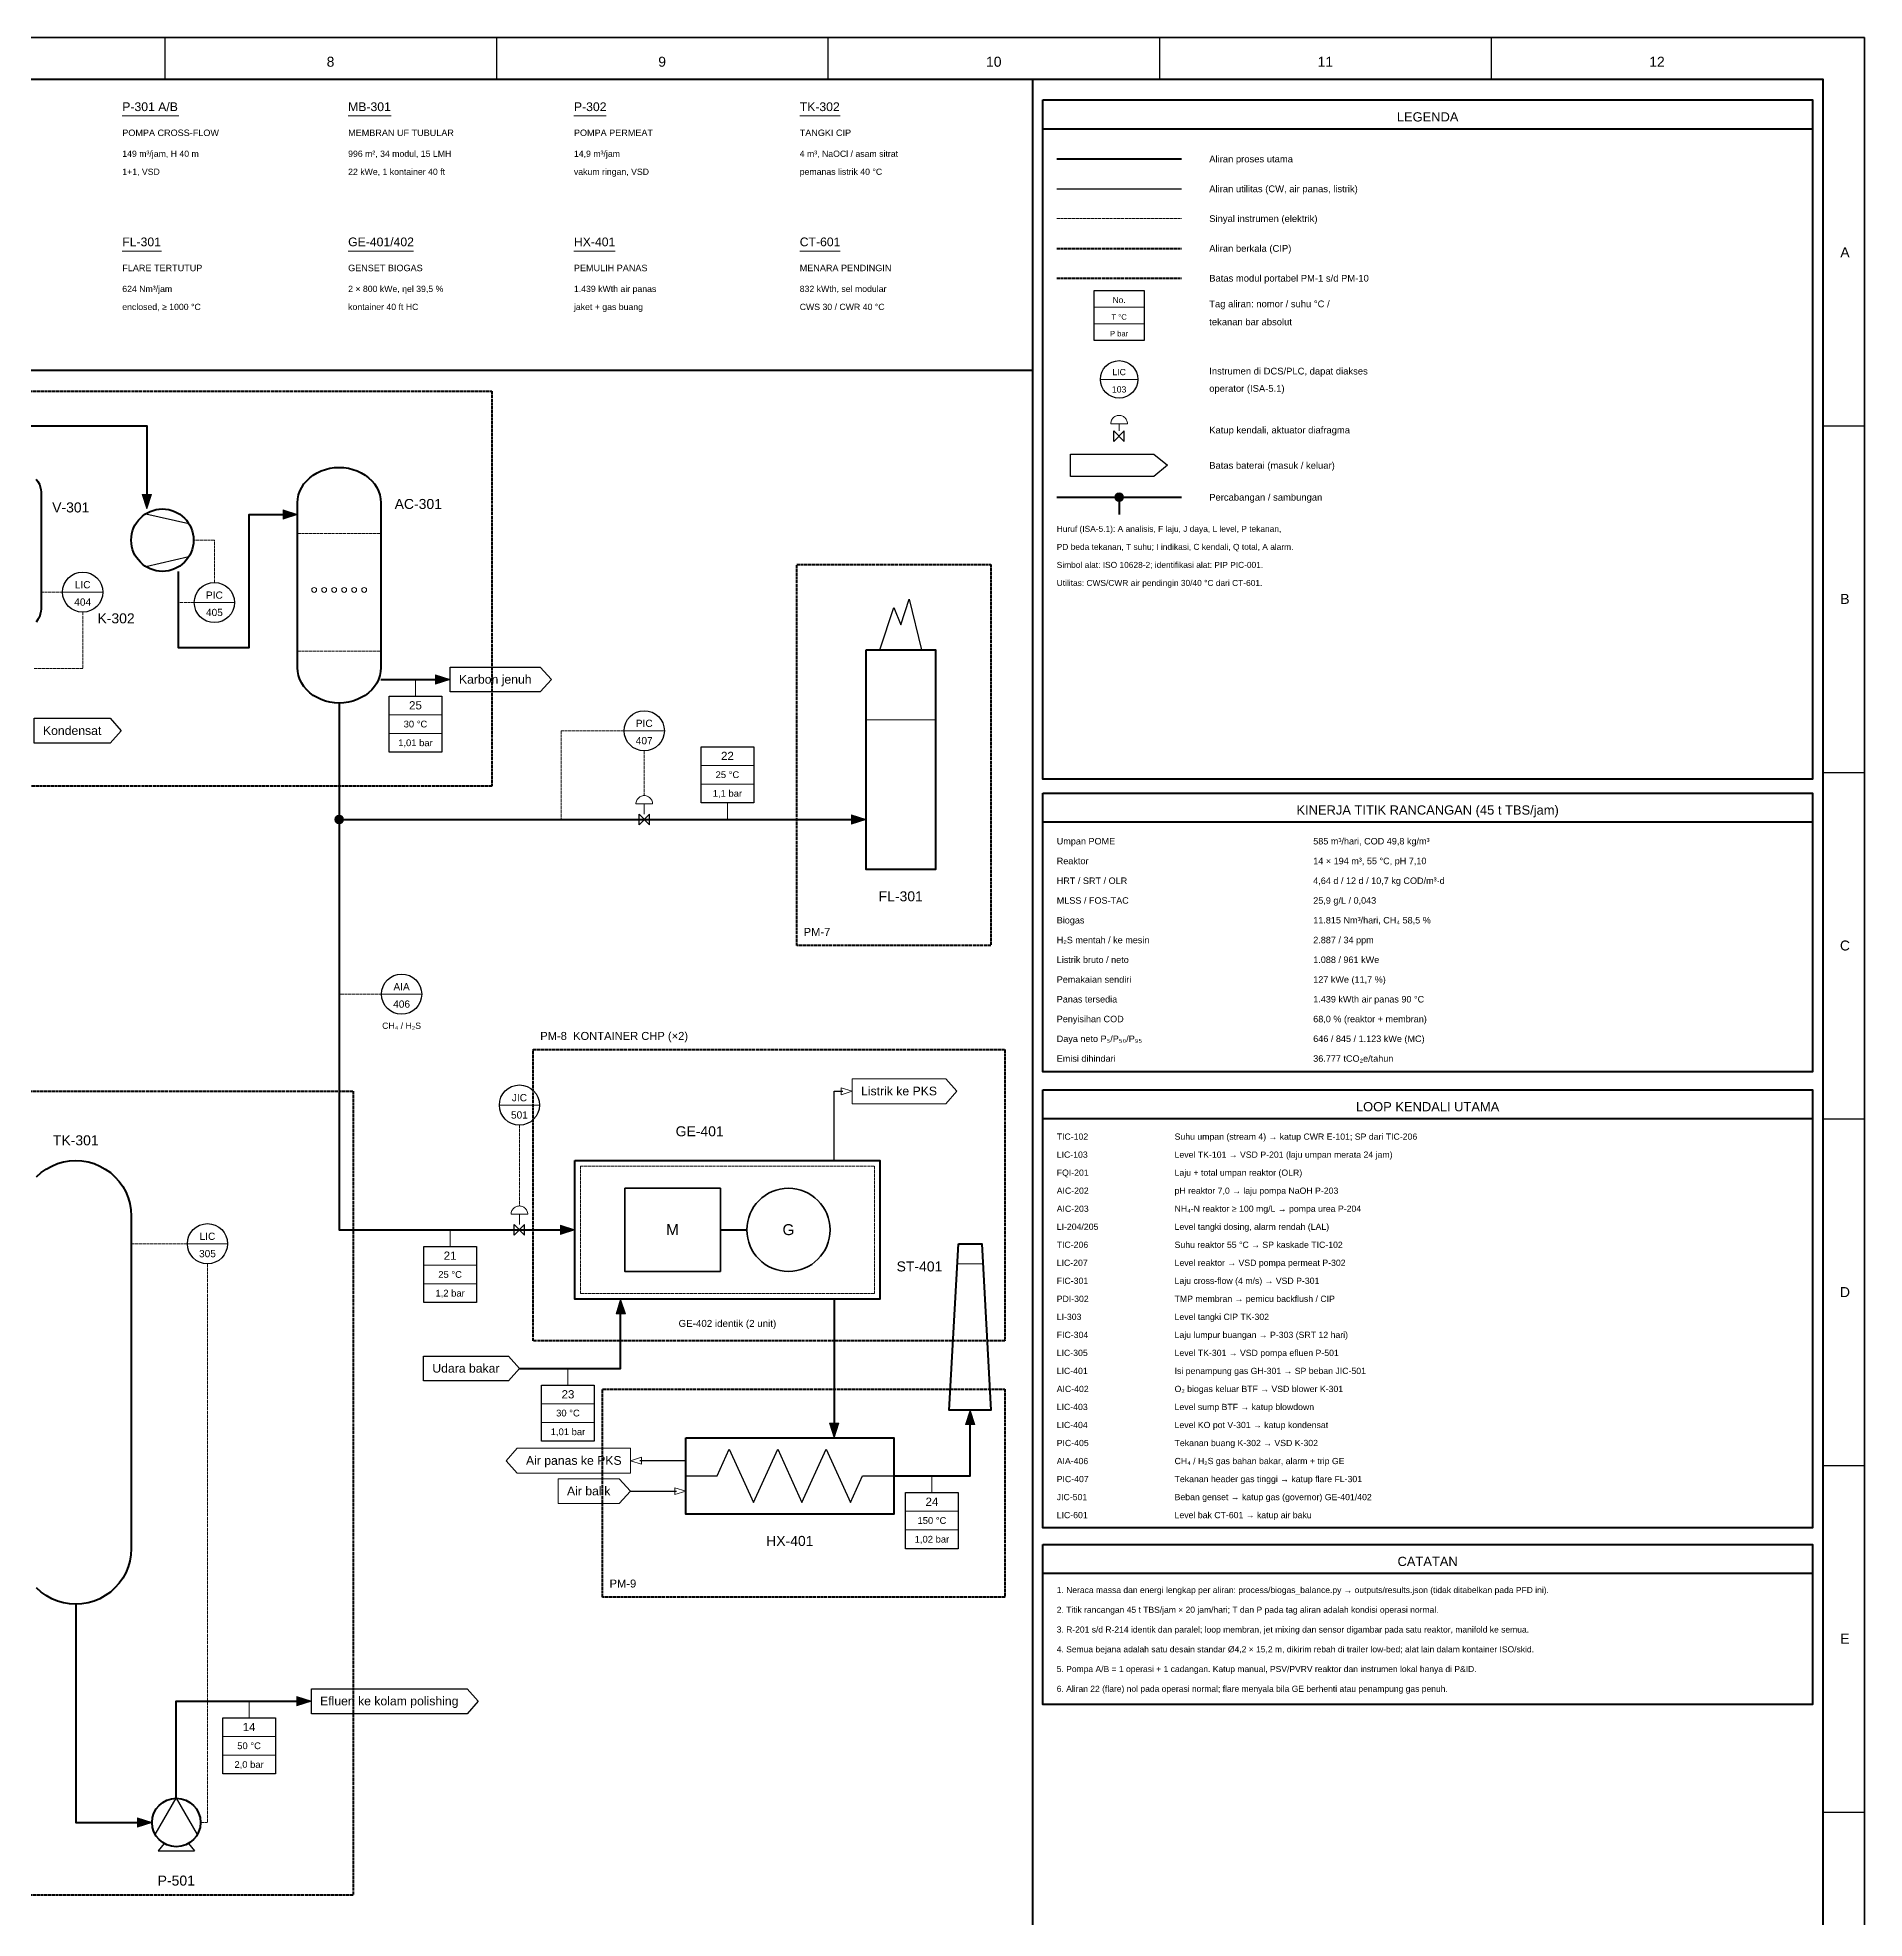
# Model space of a CAD drawing. Header units: millimetres. Extents: x 4 to 590, y 4 to 416.
# Drawn here: x 326.5 to 590, y 144.7 to 416 of the extents above; entities that cross this region are included whole.
import ezdxf
from ezdxf.enums import TextEntityAlignment as Align

# ---------------------------------------------------------------- set-up
doc = ezdxf.new("R2010")
doc.units = ezdxf.units.MM
doc.linetypes.add('DASHED', pattern=[1.524, 1.27, -0.254])
for name, color, linetype in [('PFD-BINGKAI', 7, 'Continuous'), ('PFD-INSTRUMEN', 7, 'Continuous'), ('PFD-PERALATAN', 7, 'Continuous'), ('PFD-PROSES', 7, 'Continuous'), ('PFD-SINYAL', 7, 'Continuous'), ('PFD-TABEL', 7, 'Continuous'), ('PFD-TEKS', 7, 'Continuous'), ('PFD-UTILITAS', 8, 'Continuous')]:
    doc.layers.add(name, color=color, linetype=linetype)
doc.styles.add('PFD', font='arial.ttf')

msp = doc.modelspace()

# ---------------------------------------------------------------- hatches: boundary and pattern name
at = {"layer": 'PFD-PROSES'}
for points in [[(342.25, 348), (341.57, 350.1), (342.93, 350.1)], [(364, 347.2), (361.9, 346.52), (361.9, 347.88)], [(386, 323.4), (383.9, 322.73), (383.9, 324.07)], [(446, 303.2), (443.9, 302.52), (443.9, 303.88)], [(404, 244), (401.9, 243.32), (401.9, 244.68)], [(410.6, 234), (411.28, 231.9), (409.93, 231.9)], [(461, 218), (461.68, 215.9), (460.32, 215.9)], [(441.4, 214), (440.72, 216.1), (442.07, 216.1)], [(366, 176), (363.9, 175.32), (363.9, 176.68)], [(343, 158.5), (340.9, 157.82), (340.9, 159.18)]]:
    msp.add_hatch(color=7, dxfattribs=at).paths.add_polyline_path(points)
h = msp.add_hatch(color=7, dxfattribs=at)
edge = h.paths.add_edge_path()
edge.add_arc((370, 303.2), 0.62, 0, 360)
at = {"layer": 'PFD-TABEL'}
h = msp.add_hatch(color=7, dxfattribs=at)
edge = h.paths.add_edge_path()
edge.add_arc((482.5, 349.7), 0.62, 0, 360)

# ---------------------------------------------------------------- linework, layer by layer
at = {"layer": 'PFD-BINGKAI', "linetype": 'Continuous', "lineweight": 35, "ltscale": 0.35}
msp.add_lwpolyline([(4, 416), (590, 416), (590, 4), (4, 4)], close=True, dxfattribs=at)
at = {"layer": 'PFD-BINGKAI', "linetype": 'Continuous', "lineweight": 25, "ltscale": 0.35}
for points in [[(344.83, 416), (344.83, 410)], [(392.67, 416), (392.67, 410)], [(440.5, 416), (440.5, 410)], [(488.33, 416), (488.33, 410)], [(536.17, 416), (536.17, 410)], [(584, 360), (590, 360)], [(584, 310), (590, 310)], [(584, 260), (590, 260)], [(584, 210), (590, 210)], [(584, 160), (590, 160)]]:
    msp.add_lwpolyline(points, dxfattribs=at)
at = {"layer": 'PFD-BINGKAI', "linetype": 'Continuous', "lineweight": 70, "ltscale": 0.35}
msp.add_lwpolyline([(10, 410), (584, 410), (584, 10), (10, 10)], close=True, dxfattribs=at)
msp.add_lwpolyline([(470, 410), (470, 10)], dxfattribs=at)
at = {"layer": 'PFD-BINGKAI', "linetype": 'Continuous', "lineweight": 50, "ltscale": 0.35}
msp.add_lwpolyline([(10, 368), (470, 368)], dxfattribs=at)
at = {"layer": 'PFD-BINGKAI', "linetype": 'DASHED', "lineweight": 40, "ltscale": 0.35}
for points in [[(248, 365), (392, 365), (392, 308), (312, 308), (312, 262), (248, 262)], [(436, 340), (464, 340), (464, 285), (436, 285)], [(398, 270), (466, 270), (466, 228), (398, 228)], [(316, 264), (372, 264), (372, 148), (316, 148)], [(408, 221), (466, 221), (466, 191), (408, 191)]]:
    msp.add_lwpolyline(points, close=True, dxfattribs=at)
at = {"layer": 'PFD-INSTRUMEN', "linetype": 'Continuous', "lineweight": 20, "ltscale": 0.35}
for points in [[(330.1, 336), (335.9, 336)], [(349.1, 334.5), (354.9, 334.5)], [(411.1, 316), (416.9, 316)], [(376.1, 278), (381.9, 278)], [(393.1, 262), (398.9, 262)], [(348.1, 242), (353.9, 242)]]:
    msp.add_lwpolyline(points, dxfattribs=at)
at = {"layer": 'PFD-INSTRUMEN', "lineweight": 30}
for centre in [(333, 336), (352, 334.5), (414, 316), (379, 278), (396, 262), (351, 242)]:
    msp.add_circle(centre, 2.9, dxfattribs=at)
at = {"layer": 'PFD-PERALATAN', "linetype": 'Continuous', "lineweight": 40, "ltscale": 0.35}
for points in [[(364, 348.9), (364.04, 349.47), (364.15, 350.03), (364.34, 350.58), (364.59, 351.11), (364.92, 351.61), (365.31, 352.08), (365.76, 352.51), (366.26, 352.89), (366.81, 353.22), (367.4, 353.49), (368.02, 353.71), (368.66, 353.87), (369.33, 353.97), (370, 354), (370.67, 353.97), (371.34, 353.87), (371.98, 353.71), (372.6, 353.49), (373.19, 353.22), (373.74, 352.89), (374.24, 352.51), (374.69, 352.08), (375.08, 351.61), (375.41, 351.11), (375.66, 350.58), (375.85, 350.03), (375.96, 349.47), (376, 348.9), (376, 325.1), (375.96, 324.53), (375.85, 323.97), (375.66, 323.42), (375.41, 322.89), (375.08, 322.39), (374.69, 321.92), (374.24, 321.49), (373.74, 321.11), (373.19, 320.78), (372.6, 320.51), (371.98, 320.29), (371.34, 320.13), (370.67, 320.03), (370, 320), (369.33, 320.03), (368.66, 320.13), (368.02, 320.29), (367.4, 320.51), (366.81, 320.78), (366.26, 321.11), (365.76, 321.49), (365.31, 321.92), (364.92, 322.39), (364.59, 322.89), (364.34, 323.42), (364.15, 323.97), (364.04, 324.53), (364, 325.1)], [(446, 327.68), (456, 327.68), (456, 296), (446, 296)], [(404, 254), (448, 254), (448, 234), (404, 234)], [(459.32, 242), (462.68, 242), (464, 218), (458, 218)], [(420, 214), (450, 214), (450, 203), (420, 203)]]:
    msp.add_lwpolyline(points, close=True, dxfattribs=at)
for points in [[(326.31, 352.32), (326.55, 351.96), (326.75, 351.59), (326.89, 351.2), (326.97, 350.8), (327, 350.4), (327, 333.6), (326.97, 333.2), (326.89, 332.8), (326.75, 332.41), (326.55, 332.04), (326.31, 331.68)], [(326.34, 251.66), (327.01, 252.25), (327.74, 252.77), (328.53, 253.21), (329.36, 253.55), (330.22, 253.8), (331.1, 253.95), (332, 254), (332.9, 253.95), (333.78, 253.8), (334.64, 253.55), (335.47, 253.21), (336.26, 252.77), (336.99, 252.25), (337.66, 251.66), (338.25, 250.99), (338.77, 250.26), (339.21, 249.47), (339.55, 248.64), (339.8, 247.78), (339.95, 246.9), (340, 246), (340, 198), (339.95, 197.1), (339.8, 196.22), (339.55, 195.36), (339.21, 194.53), (338.77, 193.74), (338.25, 193.01), (337.66, 192.34), (336.99, 191.75), (336.26, 191.23), (335.47, 190.79), (334.64, 190.45), (333.78, 190.2), (332.9, 190.05), (332, 190), (331.1, 190.05), (330.22, 190.2), (329.36, 190.45), (328.53, 190.79), (327.74, 191.23), (327.01, 191.75), (326.34, 192.34)], [(424.98, 244), (428.8, 244)]]:
    msp.add_lwpolyline(points, dxfattribs=at)
at = {"layer": 'PFD-PERALATAN', "linetype": 'Continuous', "lineweight": 30, "ltscale": 0.35}
for points in [[(342.12, 347.32), (348.32, 345.88)], [(342.12, 339.68), (348.32, 341.12)], [(424.5, 208.5), (426.25, 212.35), (429.75, 204.65), (433.25, 212.35), (436.75, 204.65), (440.25, 212.35), (443.75, 204.65), (445.5, 208.5), (450, 208.5)], [(420, 208.5), (424.5, 208.5)], [(343.47, 156.75), (346.5, 162), (349.53, 156.75)], [(344.75, 155.49), (343.88, 154.4)], [(348.25, 155.49), (349.12, 154.4)], [(343.88, 154.4), (349.12, 154.4)]]:
    msp.add_lwpolyline(points, dxfattribs=at)
at = {"layer": 'PFD-PERALATAN', "linetype": 'DASHED', "lineweight": 20, "ltscale": 0.35}
for points in [[(364, 344.48), (376, 344.48)], [(364, 327.48), (376, 327.48)]]:
    msp.add_lwpolyline(points, dxfattribs=at)
at = {"layer": 'PFD-PERALATAN', "linetype": 'Continuous', "lineweight": 25, "ltscale": 0.35}
for points in [[(448, 327.68), (450, 333.8), (451, 331.28), (452.2, 335), (454, 327.68)], [(413.25, 303.95), (414.75, 302.45), (414.75, 303.95), (413.25, 302.45)], [(395.25, 244.75), (396.75, 243.25), (396.75, 244.75), (395.25, 243.25)]]:
    msp.add_lwpolyline(points, close=True, dxfattribs=at)
at = {"layer": 'PFD-PERALATAN', "linetype": 'Continuous', "lineweight": 15, "ltscale": 0.35}
msp.add_lwpolyline([(446, 317.6), (456, 317.6)], dxfattribs=at)
at = {"layer": 'PFD-PERALATAN', "linetype": 'Continuous', "lineweight": 20, "ltscale": 0.35}
for points in [[(415.2, 305.45), (415.19, 305.58), (415.17, 305.72), (415.13, 305.85), (415.08, 305.97), (415.02, 306.09), (414.94, 306.2), (414.85, 306.3), (414.75, 306.39), (414.64, 306.47), (414.52, 306.53), (414.4, 306.58), (414.27, 306.62), (414.13, 306.64), (414, 306.65), (413.87, 306.64), (413.73, 306.62), (413.6, 306.58), (413.48, 306.53), (413.36, 306.47), (413.25, 306.39), (413.15, 306.3), (413.06, 306.2), (412.98, 306.09), (412.92, 305.97), (412.87, 305.85), (412.83, 305.72), (412.81, 305.58), (412.8, 305.45)], [(397.2, 246.25), (397.19, 246.38), (397.17, 246.52), (397.13, 246.65), (397.08, 246.77), (397.02, 246.89), (396.94, 247), (396.85, 247.1), (396.75, 247.19), (396.64, 247.27), (396.52, 247.33), (396.4, 247.38), (396.27, 247.42), (396.13, 247.44), (396, 247.45), (395.87, 247.44), (395.73, 247.42), (395.6, 247.38), (395.48, 247.33), (395.36, 247.27), (395.25, 247.19), (395.15, 247.1), (395.06, 247), (394.98, 246.89), (394.92, 246.77), (394.87, 246.65), (394.83, 246.52), (394.81, 246.38), (394.8, 246.25)]]:
    msp.add_lwpolyline(points, close=True, dxfattribs=at)
for points in [[(414, 303.95), (414, 305.45)], [(396, 244.75), (396, 246.25)], [(459.08, 239.12), (462.92, 239.12)]]:
    msp.add_lwpolyline(points, dxfattribs=at)
at = {"layer": 'PFD-PERALATAN', "linetype": 'DASHED', "lineweight": 15, "ltscale": 0.35}
msp.add_lwpolyline([(404.8, 253.2), (447.2, 253.2), (447.2, 234.8), (404.8, 234.8)], close=True, dxfattribs=at)
at = {"layer": 'PFD-PERALATAN', "linetype": 'Continuous', "lineweight": 35, "ltscale": 0.35}
msp.add_lwpolyline([(411.18, 250), (424.98, 250), (424.98, 238), (411.18, 238)], close=True, dxfattribs=at)
at = {"layer": 'PFD-PERALATAN', "lineweight": 40}
for centre, radius in [((344.5, 343.5), 4.5), ((346.5, 158.5), 3.5)]:
    msp.add_circle(centre, radius, dxfattribs=at)
at = {"layer": 'PFD-PERALATAN', "lineweight": 13}
for centre in [(366.4, 336.32), (367.84, 336.32), (369.28, 336.32), (370.72, 336.32), (372.16, 336.32), (373.6, 336.32)]:
    msp.add_circle(centre, 0.35, dxfattribs=at)
at = {"layer": 'PFD-PERALATAN', "lineweight": 35}
msp.add_circle((434.8, 244), 6, dxfattribs=at)
at = {"layer": 'PFD-PROSES', "linetype": 'Continuous', "lineweight": 50, "ltscale": 0.35}
for points in [[(322.5, 354), (322.5, 360), (342.25, 360), (342.25, 349.78)], [(346.75, 339), (346.75, 328), (357, 328), (357, 347.2), (362.21, 347.2)], [(376, 323.4), (384.21, 323.4)], [(370, 320), (370, 303.2)], [(370, 303.2), (444.21, 303.2)], [(370, 303.2), (370, 244), (402.21, 244)], [(441.4, 234), (441.4, 215.78)], [(396, 224), (410.6, 224), (410.6, 232.22)], [(450, 208.5), (461, 208.5), (461, 216.22)], [(332, 190), (332, 158.5), (341.21, 158.5)], [(346.5, 162), (346.5, 176), (364.21, 176)]]:
    msp.add_lwpolyline(points, dxfattribs=at)
at = {"layer": 'PFD-PROSES', "linetype": 'Continuous', "lineweight": 5, "ltscale": 0.35}
for points in [[(342.25, 348), (341.57, 350.1), (342.93, 350.1)], [(364, 347.2), (361.9, 346.52), (361.9, 347.88)], [(386, 323.4), (383.9, 322.73), (383.9, 324.07)], [(446, 303.2), (443.9, 302.52), (443.9, 303.88)], [(404, 244), (401.9, 243.32), (401.9, 244.68)], [(410.6, 234), (411.28, 231.9), (409.93, 231.9)], [(461, 218), (461.68, 215.9), (460.32, 215.9)], [(441.4, 214), (440.72, 216.1), (442.07, 216.1)], [(366, 176), (363.9, 175.32), (363.9, 176.68)], [(343, 158.5), (340.9, 157.82), (340.9, 159.18)]]:
    msp.add_lwpolyline(points, close=True, dxfattribs=at)
at = {"layer": 'PFD-PROSES', "lineweight": 5}
msp.add_circle((370, 303.2), 0.62, dxfattribs=at)
at = {"layer": 'PFD-SINYAL', "linetype": 'DASHED', "lineweight": 18, "ltscale": 0.35}
for points in [[(352, 337.4), (352, 343.5), (349, 343.5)], [(330.1, 336), (327, 336)], [(349.1, 334.5), (346.75, 334.5)], [(333, 333.1), (333, 325), (325.95, 325)], [(411.1, 316), (402, 316), (402, 303.2)], [(414, 313.1), (414, 306.65)], [(376.1, 278), (370, 278)], [(396, 259.1), (396, 247.45)], [(348.1, 242), (340, 242)], [(351, 239.1), (351, 158.5), (350, 158.5)]]:
    msp.add_lwpolyline(points, dxfattribs=at)
at = {"layer": 'PFD-TABEL', "linetype": 'Continuous', "lineweight": 40, "ltscale": 0.35}
for points in [[(471.5, 407), (582.5, 407), (582.5, 309), (471.5, 309)], [(471.5, 407), (582.5, 407), (582.5, 402.8), (471.5, 402.8)], [(471.5, 307), (582.5, 307), (582.5, 266.8), (471.5, 266.8)], [(471.5, 307), (582.5, 307), (582.5, 302.8), (471.5, 302.8)], [(471.5, 264.2), (582.5, 264.2), (582.5, 201), (471.5, 201)], [(471.5, 264.2), (582.5, 264.2), (582.5, 260), (471.5, 260)], [(471.5, 198.6), (582.5, 198.6), (582.5, 175.5), (471.5, 175.5)], [(471.5, 198.6), (582.5, 198.6), (582.5, 194.4), (471.5, 194.4)]]:
    msp.add_lwpolyline(points, close=True, dxfattribs=at)
at = {"layer": 'PFD-TABEL', "linetype": 'Continuous', "lineweight": 20, "ltscale": 0.35}
for points in [[(338.71, 404.7), (346.88, 404.7)], [(371.29, 404.7), (377.51, 404.7)], [(403.86, 404.7), (408.53, 404.7)], [(436.43, 404.7), (442.26, 404.7)], [(338.71, 385.2), (344.35, 385.2)], [(371.29, 385.2), (380.72, 385.2)], [(403.86, 385.2), (409.79, 385.2)], [(436.43, 385.2), (442.26, 385.2)], [(479.8, 366.7), (485.2, 366.7)], [(482.5, 359.25), (482.5, 360.3)]]:
    msp.add_lwpolyline(points, dxfattribs=at)
at = {"layer": 'PFD-TABEL', "linetype": 'Continuous', "lineweight": 50, "ltscale": 0.35}
for points in [[(473.5, 398.5), (491.5, 398.5)], [(473.5, 349.7), (491.5, 349.7)], [(482.5, 349.7), (482.5, 347.2)]]:
    msp.add_lwpolyline(points, dxfattribs=at)
at = {"layer": 'PFD-TABEL', "linetype": 'Continuous', "lineweight": 25, "ltscale": 0.35, "true_color": 0x505050}
msp.add_lwpolyline([(473.5, 394.2), (491.5, 394.2)], dxfattribs=at)
at = {"layer": 'PFD-TABEL', "linetype": 'DASHED', "lineweight": 18, "ltscale": 0.35}
msp.add_lwpolyline([(473.5, 389.9), (491.5, 389.9)], dxfattribs=at)
at = {"layer": 'PFD-TABEL', "linetype": 'DASHED', "lineweight": 50, "ltscale": 0.35}
msp.add_lwpolyline([(473.5, 385.6), (491.5, 385.6)], dxfattribs=at)
at = {"layer": 'PFD-TABEL', "linetype": 'DASHED', "lineweight": 40, "ltscale": 0.35}
msp.add_lwpolyline([(473.5, 381.3), (491.5, 381.3)], dxfattribs=at)
at = {"layer": 'PFD-TABEL', "linetype": 'Continuous', "lineweight": 30, "ltscale": 0.35}
for points in [[(478.9, 379.5), (486.1, 379.5), (486.1, 372.3), (478.9, 372.3)], [(475.5, 355.9), (487.5, 355.9), (489.5, 354.3), (487.5, 352.7), (475.5, 352.7)]]:
    msp.add_lwpolyline(points, close=True, dxfattribs=at)
at = {"layer": 'PFD-TABEL', "linetype": 'Continuous', "lineweight": 18, "ltscale": 0.35}
for points in [[(478.9, 377.1), (486.1, 377.1)], [(478.9, 374.7), (486.1, 374.7)]]:
    msp.add_lwpolyline(points, dxfattribs=at)
at = {"layer": 'PFD-TABEL', "linetype": 'Continuous', "lineweight": 20, "ltscale": 0.35}
msp.add_lwpolyline([(483.7, 360.3), (483.69, 360.43), (483.67, 360.57), (483.63, 360.7), (483.58, 360.82), (483.52, 360.94), (483.44, 361.05), (483.35, 361.15), (483.25, 361.24), (483.14, 361.32), (483.02, 361.38), (482.9, 361.43), (482.77, 361.47), (482.63, 361.49), (482.5, 361.5), (482.37, 361.49), (482.23, 361.47), (482.1, 361.43), (481.98, 361.38), (481.86, 361.32), (481.75, 361.24), (481.65, 361.15), (481.56, 361.05), (481.48, 360.94), (481.42, 360.82), (481.37, 360.7), (481.33, 360.57), (481.31, 360.43), (481.3, 360.3)], close=True, dxfattribs=at)
at = {"layer": 'PFD-TABEL', "linetype": 'Continuous', "lineweight": 25, "ltscale": 0.35}
msp.add_lwpolyline([(481.75, 359.25), (483.25, 357.75), (483.25, 359.25), (481.75, 357.75)], close=True, dxfattribs=at)
at = {"layer": 'PFD-TABEL', "lineweight": 30}
msp.add_circle((482.5, 366.7), 2.7, dxfattribs=at)
at = {"layer": 'PFD-TABEL', "lineweight": 5}
msp.add_circle((482.5, 349.7), 0.62, dxfattribs=at)
at = {"layer": 'PFD-TEKS', "linetype": 'Continuous', "lineweight": 18, "ltscale": 0.35}
for points in [[(381, 323.4), (381, 321)], [(377.2, 318.3), (384.8, 318.3)], [(377.2, 315.6), (384.8, 315.6)], [(422.2, 311), (429.8, 311)], [(422.2, 308.3), (429.8, 308.3)], [(426, 303.2), (426, 305.6)], [(386, 244), (386, 241.6)], [(382.2, 238.9), (389.8, 238.9)], [(382.2, 236.2), (389.8, 236.2)], [(403, 224), (403, 221.6)], [(399.2, 218.9), (406.8, 218.9)], [(399.2, 216.2), (406.8, 216.2)], [(455.5, 208.5), (455.5, 206.1)], [(451.7, 203.4), (459.3, 203.4)], [(451.7, 200.7), (459.3, 200.7)], [(357, 176), (357, 173.6)], [(353.2, 170.9), (360.8, 170.9)], [(353.2, 168.2), (360.8, 168.2)]]:
    msp.add_lwpolyline(points, dxfattribs=at)
at = {"layer": 'PFD-TEKS', "linetype": 'Continuous', "lineweight": 30, "ltscale": 0.35}
for points in [[(386, 325.2), (399.01, 325.2), (400.61, 323.4), (399.01, 321.6), (386, 321.6)], [(377.2, 321), (384.8, 321), (384.8, 312.9), (377.2, 312.9)], [(326, 317.8), (336.97, 317.8), (338.57, 316), (336.97, 314.2), (326, 314.2)], [(422.2, 313.7), (429.8, 313.7), (429.8, 305.6), (422.2, 305.6)], [(382.2, 241.6), (389.8, 241.6), (389.8, 233.5), (382.2, 233.5)], [(382.17, 225.8), (394.4, 225.8), (396, 224), (394.4, 222.2), (382.17, 222.2)], [(399.2, 221.6), (406.8, 221.6), (406.8, 213.5), (399.2, 213.5)], [(451.7, 206.1), (459.3, 206.1), (459.3, 198), (451.7, 198)], [(366, 177.8), (388.44, 177.8), (390.04, 176), (388.44, 174.2), (366, 174.2)], [(353.2, 173.6), (360.8, 173.6), (360.8, 165.5), (353.2, 165.5)]]:
    msp.add_lwpolyline(points, close=True, dxfattribs=at)
at = {"layer": 'PFD-TEKS', "linetype": 'Continuous', "lineweight": 20, "ltscale": 0.35, "true_color": 0x505050}
for points in [[(444, 265.8), (457.49, 265.8), (459.09, 264), (457.49, 262.2), (444, 262.2)], [(412, 212.5), (395.68, 212.5), (394.08, 210.7), (395.68, 208.9), (412, 208.9)], [(401.58, 208.1), (410.4, 208.1), (412, 206.3), (410.4, 204.5), (401.58, 204.5)]]:
    msp.add_lwpolyline(points, close=True, dxfattribs=at)
at = {"layer": 'PFD-UTILITAS', "linetype": 'Continuous', "lineweight": 25, "ltscale": 0.35, "true_color": 0x505050}
for points in [[(441.4, 254), (441.4, 264), (442.64, 264)], [(420, 210.7), (413.36, 210.7)], [(412, 206.3), (418.64, 206.3)]]:
    msp.add_lwpolyline(points, dxfattribs=at)
at = {"layer": 'PFD-UTILITAS', "linetype": 'Continuous', "lineweight": 5, "ltscale": 0.35, "true_color": 0x505050}
for points in [[(444, 264), (442.4, 263.5), (442.4, 264.5)], [(412, 210.7), (413.6, 211.2), (413.6, 210.2)], [(420, 206.3), (418.4, 205.8), (418.4, 206.8)]]:
    msp.add_lwpolyline(points, close=True, dxfattribs=at)

# ---------------------------------------------------------------- texts
at = {"layer": 'PFD-BINGKAI', "style": 'PFD'}
for s, p in [('8', (368.75, 411.8)), ('9', (416.58, 411.8)), ('10', (464.42, 411.8)), ('11', (512.25, 411.8)), ('12', (560.08, 411.8)), ('A', (587.2, 384.3)), ('B', (587.2, 334.3)), ('C', (587.2, 284.3)), ('D', (587.2, 234.3)), ('E', (587.2, 184.3))]:
    msp.add_text(s, height=1.44, dxfattribs=at).set_placement(p, align=Align.CENTER)
for s, p in [('PM-7', (437, 286.4)), ('PM-8  KONTAINER CHP (×2)', (399, 271.4)), ('PM-9', (409, 192.4))]:
    msp.add_text(s, height=1.152, dxfattribs=at).set_placement(p)
at = {"layer": 'PFD-INSTRUMEN', "style": 'PFD'}
for s, height, p in [('LIC', 1.044, (333, 336.55)), ('404', 1.044, (333, 334.05)), ('PIC', 1.044, (352, 335.05)), ('405', 1.044, (352, 332.55)), ('PIC', 1.044, (414, 316.55)), ('407', 1.044, (414, 314.05)), ('AIA', 1.044, (379, 278.55)), ('406', 1.044, (379, 276.05)), ('CH₄ / H₂S', 0.9, (379, 273)), ('JIC', 1.044, (396, 262.55)), ('501', 1.044, (396, 260.05)), ('LIC', 1.044, (351, 242.55)), ('305', 1.044, (351, 240.05))]:
    msp.add_text(s, height=height, dxfattribs=at).set_placement(p, align=Align.CENTER)
at = {"layer": 'PFD-TABEL', "style": 'PFD'}
for s, height, p in [('P-301 A/B', 1.26, (338.71, 405.4)), ('MB-301', 1.26, (371.29, 405.4)), ('P-302', 1.26, (403.86, 405.4)), ('TK-302', 1.26, (436.43, 405.4)), ('POMPA CROSS-FLOW', 0.936, (338.71, 401.8)), ('MEMBRAN UF TUBULAR', 0.936, (371.29, 401.8)), ('POMPA PERMEAT', 0.936, (403.86, 401.8)), ('TANGKI CIP', 0.936, (436.43, 401.8)), ('149 m³/jam, H 40 m', 0.9, (338.71, 398.8)), ('996 m², 34 modul, 15 LMH', 0.9, (371.29, 398.8)), ('14,9 m³/jam', 0.9, (403.86, 398.8)), ('4 m³, NaOCl / asam sitrat', 0.9, (436.43, 398.8)), ('Aliran proses utama', 0.972, (495.5, 398)), ('1+1, VSD', 0.9, (338.71, 396.2)), ('22 kWe, 1 kontainer 40 ft', 0.9, (371.29, 396.2)), ('vakum ringan, VSD', 0.9, (403.86, 396.2)), ('pemanas listrik 40 °C', 0.9, (436.43, 396.2)), ('Aliran utilitas (CW, air panas, listrik)', 0.972, (495.5, 393.7)), ('Sinyal instrumen (elektrik)', 0.972, (495.5, 389.4)), ('FL-301', 1.26, (338.71, 385.9)), ('GE-401/402', 1.26, (371.29, 385.9)), ('HX-401', 1.26, (403.86, 385.9)), ('CT-601', 1.26, (436.43, 385.9)), ('Aliran berkala (CIP)', 0.972, (495.5, 385.1)), ('FLARE TERTUTUP', 0.936, (338.71, 382.3)), ('GENSET BIOGAS', 0.936, (371.29, 382.3)), ('PEMULIH PANAS', 0.936, (403.86, 382.3)), ('MENARA PENDINGIN', 0.936, (436.43, 382.3)), ('624 Nm³/jam', 0.9, (338.71, 379.3)), ('2 × 800 kWe, ηel 39,5 %', 0.9, (371.29, 379.3)), ('1.439 kWth air panas', 0.9, (403.86, 379.3)), ('832 kWth, sel modular', 0.9, (436.43, 379.3)), ('Batas modul portabel PM-1 s/d PM-10', 0.972, (495.5, 380.8)), ('enclosed, ≥ 1000 °C', 0.9, (338.71, 376.7)), ('kontainer 40 ft HC', 0.9, (371.29, 376.7)), ('jaket + gas buang', 0.9, (403.86, 376.7)), ('CWS 30 / CWR 40 °C', 0.9, (436.43, 376.7)), ('Tag aliran: nomor / suhu °C /', 0.972, (495.5, 377.1)), ('tekanan bar absolut', 0.972, (495.5, 374.5)), ('Instrumen di DCS/PLC, dapat diakses', 0.972, (495.5, 367.4)), ('operator (ISA-5.1)', 0.972, (495.5, 364.9)), ('Katup kendali, aktuator diafragma', 0.972, (495.5, 358.9)), ('Batas baterai (masuk / keluar)', 0.972, (495.5, 353.8)), ('Percabangan / sambungan', 0.972, (495.5, 349.2)), ('Huruf (ISA-5.1): A analisis, F laju, J daya, L level, P tekanan,', 0.864, (473.5, 344.7)), ('PD beda tekanan, T suhu; I indikasi, C kendali, Q total, A alarm.', 0.864, (473.5, 342.1)), ('Simbol alat: ISO 10628-2; identifikasi alat: PIP PIC-001.', 0.864, (473.5, 339.5)), ('Utilitas: CWS/CWR air pendingin 30/40 °C dari CT-601.', 0.864, (473.5, 336.9)), ('Umpan POME', 0.936, (473.5, 299.6)), ('585 m³/hari, COD 49,8 kg/m³', 0.936, (510.5, 299.6)), ('Reaktor', 0.936, (473.5, 296.75)), ('14 × 194 m³, 55 °C, pH 7,10', 0.936, (510.5, 296.75)), ('HRT / SRT / OLR', 0.936, (473.5, 293.9)), ('4,64 d / 12 d / 10,7 kg COD/m³·d', 0.936, (510.5, 293.9)), ('MLSS / FOS-TAC', 0.936, (473.5, 291.05)), ('25,9 g/L / 0,043', 0.936, (510.5, 291.05)), ('Biogas', 0.936, (473.5, 288.2)), ('11.815 Nm³/hari, CH₄ 58,5 %', 0.936, (510.5, 288.2)), ('H₂S mentah / ke mesin', 0.936, (473.5, 285.35)), ('2.887 / 34 ppm', 0.936, (510.5, 285.35)), ('Listrik bruto / neto', 0.936, (473.5, 282.5)), ('1.088 / 961 kWe', 0.936, (510.5, 282.5)), ('Pemakaian sendiri', 0.936, (473.5, 279.65)), ('127 kWe (11,7 %)', 0.936, (510.5, 279.65)), ('Panas tersedia', 0.936, (473.5, 276.8)), ('1.439 kWth air panas 90 °C', 0.936, (510.5, 276.8)), ('Penyisihan COD', 0.936, (473.5, 273.95)), ('68,0 % (reaktor + membran)', 0.936, (510.5, 273.95)), ('Daya neto P₅/P₅₀/P₉₅', 0.936, (473.5, 271.1)), ('646 / 845 / 1.123 kWe (MC)', 0.936, (510.5, 271.1)), ('Emisi dihindari', 0.936, (473.5, 268.25)), ('36.777 tCO₂e/tahun', 0.936, (510.5, 268.25)), ('TIC-102', 0.9, (473.5, 257)), ('Suhu umpan (stream 4) → katup CWR E-101; SP dari TIC-206', 0.9, (490.5, 257)), ('LIC-103', 0.9, (473.5, 254.4)), ('Level TK-101 → VSD P-201 (laju umpan merata 24 jam)', 0.9, (490.5, 254.4)), ('FQI-201', 0.9, (473.5, 251.8)), ('Laju + total umpan reaktor (OLR)', 0.9, (490.5, 251.8)), ('AIC-202', 0.9, (473.5, 249.2)), ('pH reaktor 7,0 → laju pompa NaOH P-203', 0.9, (490.5, 249.2)), ('AIC-203', 0.9, (473.5, 246.6)), ('NH₄-N reaktor ≥ 100 mg/L → pompa urea P-204', 0.9, (490.5, 246.6)), ('LI-204/205', 0.9, (473.5, 244)), ('Level tangki dosing, alarm rendah (LAL)', 0.9, (490.5, 244)), ('TIC-206', 0.9, (473.5, 241.4)), ('Suhu reaktor 55 °C → SP kaskade TIC-102', 0.9, (490.5, 241.4)), ('LIC-207', 0.9, (473.5, 238.8)), ('Level reaktor → VSD pompa permeat P-302', 0.9, (490.5, 238.8)), ('FIC-301', 0.9, (473.5, 236.2)), ('Laju cross-flow (4 m/s) → VSD P-301', 0.9, (490.5, 236.2)), ('PDI-302', 0.9, (473.5, 233.6)), ('TMP membran → pemicu backflush / CIP', 0.9, (490.5, 233.6)), ('LI-303', 0.9, (473.5, 231)), ('Level tangki CIP TK-302', 0.9, (490.5, 231)), ('FIC-304', 0.9, (473.5, 228.4)), ('Laju lumpur buangan → P-303 (SRT 12 hari)', 0.9, (490.5, 228.4)), ('LIC-305', 0.9, (473.5, 225.8)), ('Level TK-301 → VSD pompa efluen P-501', 0.9, (490.5, 225.8)), ('LIC-401', 0.9, (473.5, 223.2)), ('Isi penampung gas GH-301 → SP beban JIC-501', 0.9, (490.5, 223.2)), ('AIC-402', 0.9, (473.5, 220.6)), ('O₂ biogas keluar BTF → VSD blower K-301', 0.9, (490.5, 220.6)), ('LIC-403', 0.9, (473.5, 218)), ('Level sump BTF → katup blowdown', 0.9, (490.5, 218)), ('LIC-404', 0.9, (473.5, 215.4)), ('Level KO pot V-301 → katup kondensat', 0.9, (490.5, 215.4)), ('PIC-405', 0.9, (473.5, 212.8)), ('Tekanan buang K-302 → VSD K-302', 0.9, (490.5, 212.8)), ('AIA-406', 0.9, (473.5, 210.2)), ('CH₄ / H₂S gas bahan bakar, alarm + trip GE', 0.9, (490.5, 210.2)), ('PIC-407', 0.9, (473.5, 207.6)), ('Tekanan header gas tinggi → katup flare FL-301', 0.9, (490.5, 207.6)), ('JIC-501', 0.9, (473.5, 205)), ('Beban genset → katup gas (governor) GE-401/402', 0.9, (490.5, 205)), ('LIC-601', 0.9, (473.5, 202.4)), ('Level bak CT-601 → katup air baku', 0.9, (490.5, 202.4)), ('1. Neraca massa dan energi lengkap per aliran: process/biogas_balance.py → outputs/results.json (tidak ditabelkan pada PFD ini).', 0.8784, (473.5, 191.6)), ('2. Titik rancangan 45 t TBS/jam × 20 jam/hari; T dan P pada tag aliran adalah kondisi operasi normal.', 0.8784, (473.5, 188.75)), ('3. R-201 s/d R-214 identik dan paralel; loop membran, jet mixing dan sensor digambar pada satu reaktor, manifold ke semua.', 0.8784, (473.5, 185.9)), ('4. Semua bejana adalah satu desain standar Ø4,2 × 15,2 m, dikirim rebah di trailer low-bed; alat lain dalam kontainer ISO/skid.', 0.8784, (473.5, 183.05)), ('5. Pompa A/B = 1 operasi + 1 cadangan. Katup manual, PSV/PVRV reaktor dan instrumen lokal hanya di P&ID.', 0.8784, (473.5, 180.2)), ('6. Aliran 22 (flare) nol pada operasi normal; flare menyala bila GE berhenti atau penampung gas penuh.', 0.8784, (473.5, 177.35))]:
    msp.add_text(s, height=height, dxfattribs=at).set_placement(p)
for s, height, p in [('LEGENDA', 1.332, (527, 403.9)), ('No.', 0.864, (482.5, 377.7)), ('T °C', 0.792, (482.5, 375.3)), ('P bar', 0.792, (482.5, 372.9)), ('LIC', 0.9, (482.5, 367.3)), ('103', 0.9, (482.5, 364.8)), ('KINERJA TITIK RANCANGAN (45 t TBS/jam)', 1.332, (527, 303.9)), ('LOOP KENDALI UTAMA', 1.332, (527, 261.1)), ('CATATAN', 1.332, (527, 195.5))]:
    msp.add_text(s, height=height, dxfattribs=at).set_placement(p, align=Align.CENTER)
at = {"layer": 'PFD-TEKS', "style": 'PFD'}
for s, p in [('V-301', (328.6, 347.5)), ('AC-301', (378, 348))]:
    msp.add_text(s, height=1.44, dxfattribs=at).set_placement(p)
for s, p in [('K-302', (340.5, 331.5)), ('ST-401', (457, 238))]:
    msp.add_text(s, height=1.44, dxfattribs=at).set_placement(p, align=Align.RIGHT)
for s, height, p in [('Karbon jenuh', 1.26, (392.51, 322.8)), ('25', 1.188, (381, 319.08)), ('30 °C', 0.972, (381, 316.48)), ('Kondensat', 1.26, (331.48, 315.4)), ('1,01 bar', 0.972, (381, 313.78)), ('22', 1.188, (426, 311.78)), ('25 °C', 0.972, (426, 309.18)), ('1,1 bar', 0.972, (426, 306.48)), ('FL-301', 1.44, (451, 291.4)), ('GE-401', 1.44, (422, 257.5)), ('TK-301', 1.44, (332, 256.2)), ('M', 1.58, (418.08, 243.24)), ('G', 1.58, (434.8, 243.24)), ('21', 1.188, (386, 239.68)), ('25 °C', 0.972, (386, 237.08)), ('1,2 bar', 0.972, (386, 234.38)), ('GE-402 identik (2 unit)', 1.008, (426, 230)), ('Udara bakar', 1.26, (388.28, 223.4)), ('23', 1.188, (403, 219.68)), ('30 °C', 0.972, (403, 217.08)), ('1,01 bar', 0.972, (403, 214.38)), ('24', 1.188, (455.5, 204.18)), ('150 °C', 0.972, (455.5, 201.58)), ('HX-401', 1.44, (435, 198.4)), ('1,02 bar', 0.972, (455.5, 198.88)), ('Efluen ke kolam polishing', 1.26, (377.22, 175.4)), ('14', 1.188, (357, 171.68)), ('50 °C', 0.972, (357, 169.08)), ('2,0 bar', 0.972, (357, 166.38)), ('P-501', 1.44, (346.5, 149.4))]:
    msp.add_text(s, height=height, dxfattribs=at).set_placement(p, align=Align.CENTER)
at = {"layer": 'PFD-TEKS', "true_color": 0x505050, "style": 'PFD'}
for s, p in [('Listrik ke PKS', (450.75, 263.4)), ('Air panas ke PKS', (403.84, 210.1)), ('Air balik', (405.99, 205.7))]:
    msp.add_text(s, height=1.26, dxfattribs=at).set_placement(p, align=Align.CENTER)

doc.saveas('drawing.dxf')
